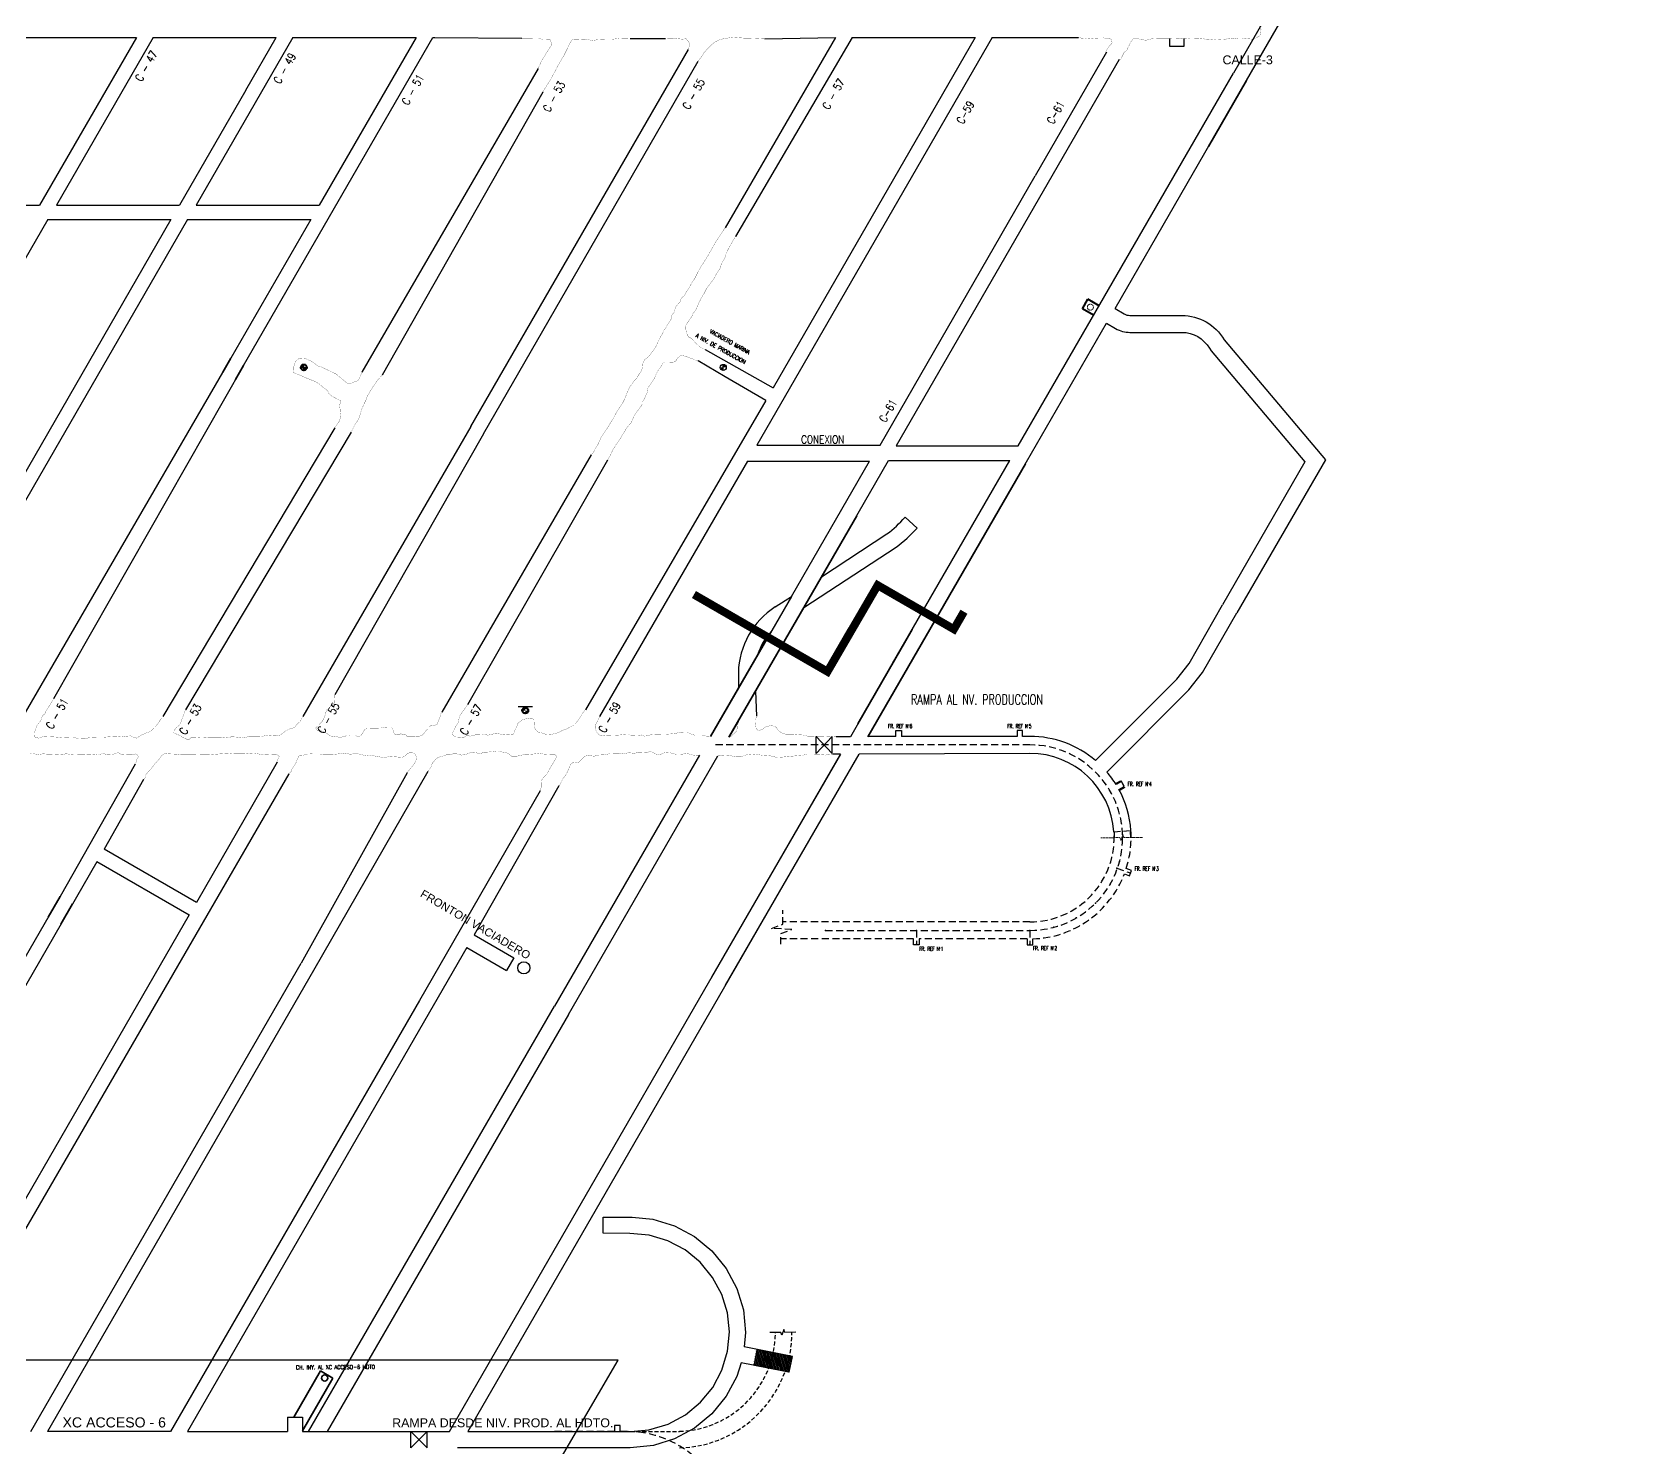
# Model space of a CAD drawing. Header units: millimetres. Extents: x -28 to 1943, y -5245 to 2752.
# Drawn here: x 1342 to 1741.7, y 1734 to 2084.6 of the extents above; entities that cross this region are included whole.
import ezdxf
from ezdxf.enums import TextEntityAlignment as Align

# ---------------------------------------------------------------- set-up
doc = ezdxf.new("R2010")
doc.units = ezdxf.units.MM
for name, pattern in [('CONTINUA', [0]), ('DASHED', [0.75, 0.5, -0.25]), ('DASHEDX2', [1.5, 1, -0.5]), ('HIDDEN', [0.375, 0.25, -0.125]), ('HIDDEN2', [0.1875, 0.125, -0.0625]), ('RAYITAS', [0.375, 0.25, -0.125])]:
    doc.linetypes.add(name, pattern=pattern)
doc.layers.add('145', color=1, linetype='Continuous')
doc.styles.add('ARIAL', font='arial.ttf')
doc.styles.add('ROMANS', font='romans.shx', dxfattribs={"width": 0.8})

msp = doc.modelspace()

# ---------------------------------------------------------------- hatches: boundary and pattern name
h = msp.add_hatch(color=256)
h.dxf.hatch_style = 1
edge = h.paths.add_edge_path()
edge.add_arc((1409.248, 2001.562), 0.75, 330.00109, 360)
edge.add_line((1409.998, 2001.562), (1409.248, 2001.562))
edge.add_line((1409.248, 2001.562), (1409.898, 2001.187))
edge = h.paths.add_edge_path()
edge.add_arc((1409.248, 2001.562), 0.75, 90, 179.98913)
edge.add_line((1408.498, 2001.562), (1409.248, 2001.562))
edge.add_line((1409.248, 2001.562), (1409.248, 2002.312))
h = msp.add_hatch(color=256)
h.dxf.hatch_style = 1
edge = h.paths.add_edge_path()
edge.add_arc((1409.248, 2001.562), 0.75, 330.00109, 360)
edge.add_line((1409.998, 2001.562), (1409.248, 2001.562))
edge.add_line((1409.248, 2001.562), (1409.898, 2001.187))
edge = h.paths.add_edge_path()
edge.add_arc((1409.248, 2001.562), 0.75, 90, 179.98913)
edge.add_line((1408.498, 2001.562), (1409.248, 2001.562))
edge.add_line((1409.248, 2001.562), (1409.248, 2002.312))
h = msp.add_hatch(color=256)
h.dxf.hatch_style = 1
edge = h.paths.add_edge_path()
edge.add_arc((1409.248, 2001.562), 0.75, 270.01087, 360)
edge.add_line((1409.998, 2001.562), (1409.248, 2001.562))
edge.add_line((1409.248, 2001.562), (1409.248, 2000.812))
edge = h.paths.add_edge_path()
edge.add_arc((1409.248, 2001.562), 0.75, 90, 119.99891)
edge.add_line((1408.873, 2002.211), (1409.248, 2001.562))
edge.add_line((1409.248, 2001.562), (1409.248, 2002.312))
h = msp.add_hatch(color=256)
h.dxf.hatch_style = 1
edge = h.paths.add_edge_path()
edge.add_arc((1409.248, 2001.562), 0.75, 270.01087, 360)
edge.add_line((1409.998, 2001.562), (1409.248, 2001.562))
edge.add_line((1409.248, 2001.562), (1409.248, 2000.812))
edge = h.paths.add_edge_path()
edge.add_arc((1409.248, 2001.562), 0.75, 90, 119.99891)
edge.add_line((1408.873, 2002.211), (1409.248, 2001.562))
edge.add_line((1409.248, 2001.562), (1409.248, 2002.312))
h = msp.add_hatch(color=3)
h.paths.add_polyline_path([(1513.908, 2001.562, 0.2679492), (1513.533, 2002.211), (1513.158, 2001.562)])
h.paths.add_polyline_path([(1513.158, 2001.562), (1513.533, 2002.211, 0.1316525), (1513.158, 2002.312)])
h.paths.add_polyline_path([(1512.408, 2001.562, 0.2679492), (1512.783, 2000.912), (1513.158, 2001.562)])
h.paths.add_polyline_path([(1512.783, 2000.912, 0.1316525), (1513.158, 2000.812), (1513.158, 2001.562)])
h = msp.add_hatch(color=3)
h.paths.add_polyline_path([(1464.112, 1917.315, 0.4142136), (1463.362, 1916.565), (1464.112, 1916.565)])
h.paths.add_polyline_path([(1464.862, 1916.565), (1464.112, 1916.565), (1464.112, 1915.815, 0.4142136)])
at = {"transparency": 33554636}
h = msp.add_hatch(dxfattribs=at)
h.set_pattern_fill('ANSI31', color=256, scale=0.10249, angle=-116.89982)
h.set_pattern_definition([(288.100184, (1923.72973, 2897.4058), (0.3093027, 0.10109681), [])])
h.paths.add_polyline_path([(1529.488, 1752.67), (1530.32, 1756.546), (1521.495, 1758.32), (1520.737, 1754.382)])

# ---------------------------------------------------------------- linework, layer by layer
at = {"linetype": 'ByBlock'}
for p, q in [((1592.703, 1993.275), (1639.573, 2074.456)), ((1553.575, 1918.05), (1608.128, 2012.502)), ((1586.262, 1982.119), (1592.703, 1993.275)), ((1556.001, 1982.119), (1586.262, 1982.119)), ((1554.132, 1978.519), (1584.184, 1978.519)), ((1555.136, 1928.209), (1584.184, 1978.519))]:
    msp.add_line(p, q, dxfattribs=at)
for p, q in [((1610.231, 2016.126), (1642.824, 2072.578)), ((1633.619, 2006.278), (1634.049, 2005.666)), ((1408.498, 2001.562), (1409.998, 2001.562)), ((1409.248, 2000.812), (1409.248, 2002.312)), ((1537.533, 1949.719), (1533.105, 1942.052)), ((1530.067, 1944.846), (1516.906, 1922.07)), ((1533.105, 1942.052), (1527.2, 1931.828)), ((1527.198, 1931.829), (1521.165, 1921.38)), ((1555.137, 1928.209), (1544.66, 1910.06)), ((1516.906, 1922.07), (1510.037, 1910.171)), ((1553.575, 1918.05), (1548.981, 1910.094)), ((1516.821, 1913.856), (1514.567, 1909.955)), ((1542.182, 1905.768), (1510.285, 1850.521)), ((1513.749, 1848.521), (1546.811, 1905.786)), ((1357.966, 1879.122), (1276.603, 1737.963)), ((1357.966, 1879.122), (1276.603, 1737.963)), ((1348.836, 1870.5), (1272.321, 1737.963)), ((1348.836, 1870.5), (1272.321, 1737.963)), ((1451.421, 1860.989), (1461.3, 1855.286)), ((1451.421, 1860.989), (1461.3, 1855.286)), ((1449.621, 1857.872), (1459.5, 1852.168)), ((1449.621, 1857.872), (1459.5, 1852.168)), ((1380.391, 1737.963), (1405.205, 1737.963)), ((1380.391, 1737.963), (1405.205, 1737.963)), ((1408.935, 1737.963), (1445.3, 1737.963)), ((1408.935, 1737.963), (1445.3, 1737.963)), ((1435.778, 1733.97), (1435.778, 1737.97)), ((1435.778, 1737.97), (1439.778, 1733.97)), ((1435.778, 1733.97), (1435.778, 1737.97)), ((1435.778, 1737.97), (1439.778, 1733.97)), ((1439.778, 1733.97), (1439.778, 1737.97)), ((1439.778, 1733.97), (1439.778, 1737.97)), ((1449.919, 1737.963), (1470.947, 1737.963)), ((1449.919, 1737.963), (1470.947, 1737.963))]:
    msp.add_line(p, q)
at = {"lineweight": 35}
for p, q in [((1642.828, 2072.576), (1633.412, 2056.262)), ((1391.193, 2003.856), (1389.192, 2000.389)), ((1394.304, 2002.06), (1392.302, 1998.593)), ((1588.015, 1977.677), (1548.953, 1910.046)), ((1546.257, 1964.824), (1514.567, 1909.955)), ((1559.986, 1936.61), (1546.505, 1913.256)), ((1523.704, 1933.846), (1510.037, 1910.171)), ((1413.354, 1752.997), (1406.753, 1741.563)), ((1416.472, 1751.197), (1408.935, 1738.142)), ((1413.354, 1752.997), (1416.472, 1751.197))]:
    msp.add_line(p, q, dxfattribs=at)
at = {"color": 3, "lineweight": 40}
for p, q in [((1602.183, 2016.093), (1603.534, 2018.43)), ((1604.942, 2014.498), (1602.183, 2016.093)), ((1606.294, 2016.835), (1603.534, 2018.43))]:
    msp.add_line(p, q, dxfattribs=at)
at = {"color": 3}
for p, q in [((1513.158, 2000.812), (1513.158, 2002.312)), ((1462.312, 1917.565), (1465.912, 1917.565))]:
    msp.add_line(p, q, dxfattribs=at)
at = {"color": 3, "linetype": 'DASHED', "ltscale": 3}
msp.add_line((1610.072, 1886.547), (1614.062, 1886.828), dxfattribs=at)
at = {"color": 252, "linetype": 'HIDDEN', "ltscale": 7}
for p, q in [((1589.151, 1864.203), (1527.912, 1864.203)), ((1560.329, 1860.003), (1527.407, 1860.003)), ((1588.451, 1860.003), (1561.729, 1860.003))]:
    msp.add_line(p, q, dxfattribs=at)
at = {"color": 7, "lineweight": 35}
msp.add_line((1522.933, 1753.955, 313.131), (1523.713, 1757.878, 313.131), dxfattribs=at)
at = {"color": 3, "linetype": 'DASHEDX2'}
msp.add_line((1461.609, 1737.963), (1502.358, 1737.983), dxfattribs=at)
at = {"linetype": 'Continuous'}
for points in [[(1741.088, 2254.456), (1741.731, 2251.858), (1639.573, 2074.456)], [(1642.824, 2072.578), (1642.828, 2072.576), (1705.546, 2181.234)], [(1337.286, 2083.286), (1367.761, 2083.286)], [(1337.286, 2083.286), (1367.761, 2083.286)], [(1371.918, 2083.286), (1402.393, 2083.286)], [(1371.918, 2083.286), (1402.393, 2083.286)], [(1406.496, 2083.286), (1382.533, 2041.748)], [(1406.496, 2083.286), (1382.533, 2041.748)], [(1394.304, 2002.06), (1441.2, 2083.286)], [(1394.304, 2002.06), (1441.2, 2083.286)], [(1394.855, 2070.252), (1402.377, 2083.286)], [(1394.855, 2070.252), (1402.377, 2083.286)], [(1406.539, 2083.286), (1437.043, 2083.286)], [(1406.539, 2083.286), (1437.043, 2083.286)], [(1437.043, 2083.286), (1413.061, 2041.748)], [(1437.043, 2083.286), (1413.061, 2041.748)], [(1441.2, 2083.286), (1441.671, 2083.286)], [(1441.2, 2083.286), (1441.671, 2083.286)], [(1441.671, 2083.285), (1463.278, 2083.106)], [(1441.671, 2083.285), (1463.278, 2083.106)], [(1490.071, 2082.984), (1498.87, 2083.058)], [(1490.071, 2082.984), (1498.87, 2083.058)], [(1523.466, 2082.911), (1540.965, 2083.284)], [(1523.466, 2082.911), (1540.965, 2083.284)], [(1545.121, 2083.284), (1575.605, 2083.284)], [(1545.121, 2083.284), (1575.605, 2083.284)], [(1579.762, 2083.283), (1601.168, 2083.283)], [(1579.762, 2083.283), (1601.168, 2083.283)], [(1623.739, 2083.032), (1623.739, 2081.118), (1627.339, 2081.118), (1627.339, 2082.989)], [(1450.662, 1986.873), (1504.597, 2080.294)], [(1450.662, 1986.873), (1504.597, 2080.294)], [(1608.15, 2079.644), (1590.477, 2048.996)], [(1608.15, 2079.644), (1590.477, 2048.996)], [(1467.298, 2075.589), (1423.617, 2000.349)], [(1467.298, 2075.589), (1423.617, 2000.349)], [(1453.779, 1985.073), (1506.98, 2077.398)], [(1453.779, 1985.073), (1506.98, 2077.398)], [(1611.271, 2077.857), (1555.996, 1982.119)], [(1394.855, 2070.252), (1378.402, 2041.748)], [(1394.855, 2070.252), (1378.402, 2041.748)], [(1468.426, 2069.739), (1428.664, 1999.639)], [(1468.426, 2069.739), (1428.664, 1999.639)], [(1313.291, 2041.748), (1343.783, 2041.748)], [(1313.291, 2041.748), (1343.783, 2041.748)], [(1347.936, 2041.748), (1378.402, 2041.748)], [(1347.936, 2041.748), (1378.402, 2041.748)], [(1382.533, 2041.748), (1413.061, 2041.748)], [(1382.533, 2041.748), (1413.061, 2041.748)], [(1376.324, 2038.148), (1339.1, 1973.66)], [(1376.324, 2038.148), (1339.1, 1973.66)], [(1380.456, 2038.148), (1342.217, 1971.862)], [(1380.456, 2038.148), (1342.217, 1971.862)], [(1345.857, 2038.148), (1376.324, 2038.148)], [(1345.857, 2038.148), (1376.324, 2038.148)], [(1380.456, 2038.148), (1410.983, 2038.148)], [(1380.456, 2038.148), (1410.983, 2038.148)], [(1410.983, 2038.148), (1391.187, 2003.859)], [(1410.983, 2038.148), (1391.187, 2003.859)], [(1416.897, 1986.565), (1374.347, 1915.085)], [(1416.897, 1986.565), (1374.347, 1915.085)], [(1420.966, 1985.504), (1379.932, 1916.725)], [(1420.966, 1985.504), (1379.932, 1916.725)]]:
    msp.add_lwpolyline(points, dxfattribs=at)
at = {"linetype": 'Continuous', "const_width": 0.05}
for points in [[(1643.15, 2087.241), (1643.831, 2087.143), (1645.368, 2087.087), (1645.948, 2086.357), (1646.394, 2085.123), (1646.405, 2085.148), (1646.141, 2083.685), (1644.522, 2082.828), (1642.702, 2083.003)], [(1467.298, 2075.589), (1468.324, 2077.819), (1469.379, 2079.458), (1470.699, 2081.543), (1470.363, 2082.578), (1470.104, 2082.855), (1468.537, 2082.8), (1467.418, 2083.048), (1465.677, 2083.081), (1463.278, 2083.106)], [(1490.071, 2082.984), (1488.752, 2082.925), (1487.145, 2083.004), (1485.555, 2082.816), (1483.964, 2082.804), (1481.927, 2082.707), (1480.785, 2082.529), (1478.747, 2082.879), (1477.287, 2082.784), (1476.317, 2082.775), (1475.758, 2082.703), (1475.155, 2081.873), (1474.571, 2080.582), (1473.753, 2078.945), (1472.415, 2076.642), (1470.424, 2072.927), (1468.426, 2069.739)], [(1504.597, 2080.294), (1504.815, 2081.779), (1504.497, 2082.329), (1504.192, 2082.624), (1504.014, 2082.941), (1502.98, 2082.855), (1501.524, 2083.01), (1500.795, 2083.13), (1498.87, 2083.058)], [(1506.98, 2077.398), (1507.18, 2077.706), (1507.648, 2078.308), (1508.402, 2079.514), (1508.855, 2080), (1509.395, 2080.626), (1510.391, 2081.576), (1511.001, 2082.074), (1511.922, 2082.568), (1513.004, 2082.903), (1514.226, 2083.127), (1515.689, 2083.314), (1518.595, 2083.092), (1520.7, 2083.069), (1523.466, 2082.911)], [(1607.924, 2079.787), (1607.951, 2079.862), (1608.403, 2080.538), (1609.135, 2081.526), (1609.259, 2081.554), (1609.534, 2082.045), (1609.347, 2082.344), (1609.244, 2082.832), (1608.805, 2083.113), (1608.149, 2082.986), (1608.076, 2083.002), (1607.757, 2083.113), (1607.45, 2083.163), (1606.68, 2083.127), (1606.165, 2083.138), (1604.829, 2083.041), (1603.191, 2082.876), (1602.779, 2083.044), (1601.879, 2083.112), (1601.168, 2083.283)], [(1642.702, 2083.003), (1642.185, 2082.99), (1641.643, 2082.884), (1640.806, 2082.887), (1639.351, 2083.139), (1638.693, 2083.039), (1638.092, 2082.962), (1637.786, 2082.88), (1637.494, 2082.797), (1637.129, 2082.743), (1636.832, 2082.743), (1636.408, 2082.702), (1636.15, 2082.678), (1635.675, 2082.656), (1635.241, 2082.646), (1634.932, 2082.699), (1634.674, 2082.82), (1634.063, 2082.843), (1633.263, 2082.755), (1632.627, 2082.817), (1632.255, 2082.948), (1631.54, 2083.02), (1630.918, 2083.089), (1630.474, 2083.102), (1629.973, 2083.133), (1629.671, 2083.043), (1628.906, 2083.067), (1628.536, 2083.089), (1626.681, 2082.934), (1626.377, 2083.074), (1625.64, 2083.085), (1624.013, 2083.034), (1622.597, 2083.02), (1621.323, 2083.007), (1620.216, 2082.989), (1619.294, 2082.933), (1618.349, 2082.7), (1617.949, 2082.586), (1617.075, 2082.702), (1615.386, 2083.101), (1614.745, 2082.922), (1614.406, 2082.49), (1614.071, 2082.056), (1613.78, 2081.412), (1613.562, 2080.988), (1613.257, 2080.52), (1613.188, 2080.094), (1612.5, 2079.574), (1612.082, 2078.761), (1611.615, 2077.754), (1611.566, 2077.692)], [(1480.44, 1979.888), (1481.024, 1980.523), (1481.574, 1981.673), (1482.058, 1982.359), (1482.43, 1983.107), (1482.92, 1984.267), (1483.532, 1985.172), (1484.09, 1985.945), (1484.75, 1987.041), (1485.408, 1988.136), (1485.977, 1989.008), (1486.86, 1990.676), (1487.485, 1991.581), (1488.17, 1992.567), (1488.666, 1993.583), (1490.046, 1996.881), (1490.231, 1997.048), (1490.482, 1997.328), (1490.788, 1997.803), (1491.037, 1998.13), (1491.189, 1998.301), (1491.769, 1998.908), (1492.226, 1999.775), (1492.903, 2000.682), (1493.185, 2001.575), (1493.283, 2002.638), (1493.628, 2003.411), (1494.534, 2004.099), (1494.864, 2004.452), (1495.236, 2004.921), (1495.799, 2005.717), (1496.527, 2006.828), (1497.007, 2007.915), (1497.298, 2008.506), (1497.77, 2009.366), (1498.148, 2009.957), (1498.376, 2010.657), (1498.718, 2011.039), (1499.192, 2011.829), (1499.731, 2012.63), (1500.107, 2013.21), (1500.309, 2013.638), (1500.462, 2014.49), (1501.02, 2015.264), (1501.37, 2016.494), (1501.799, 2017.047), (1502.105, 2017.39), (1502.409, 2017.707), (1502.682, 2018.474), (1502.923, 2018.809), (1503.484, 2019.278), (1504.06, 2020.266), (1504.769, 2021.362), (1505.52, 2022.761), (1505.977, 2023.331), (1507.32, 2025.976), (1507.904, 2026.877), (1509.42, 2029.301), (1511.462, 2032.91), (1512.14, 2033.886), (1512.637, 2034.643), (1513.612, 2036.127), (1513.612, 2036.127)], [(1516.196, 2034.013), (1516.196, 2034.013), (1514.836, 2031.615), (1514.424, 2030.891), (1513.863, 2029.689), (1513.748, 2029.018), (1512.644, 2027.079), (1512.545, 2026.373), (1511.373, 2024.544), (1511.029, 2023.752), (1509.01, 2021.048), (1508.758, 2020.546), (1508.382, 2019.786), (1507.7, 2018.737), (1507.514, 2018.284), (1507.134, 2017.582), (1506.954, 2017.17), (1506.729, 2016.644), (1506.583, 2016.299), (1506.518, 2016.055), (1505.648, 2014.829), (1505.538, 2014.407), (1504.793, 2013.355), (1504.278, 2012.586), (1503.976, 2012.115), (1503.868, 2011.702), (1503.92, 2010.878), (1503.92, 2010.878), (1504.032, 2010.035), (1504.163, 2009.888), (1504.532, 2009.114), (1505.322, 2008.721), (1505.594, 2008.428), (1505.823, 2008.054), (1506.643, 2007.314), (1507.44, 2006.554), (1508.704, 2005.952)], [(1423.617, 2000.349), (1423.069, 1998.963), (1422.583, 1998.214), (1421.853, 1998.011), (1421.189, 1997.718), (1420.3, 1997.431), (1419.658, 1997.902), (1418.533, 1998.818), (1417.351, 1999.853), (1416.176, 2000.426), (1414.675, 2001.137), (1413.821, 2001.593), (1412.739, 2001.906), (1411.184, 2003.063), (1410.513, 2003.322), (1409.638, 2003.76), (1408.283, 2003.848), (1407.586, 2003.468), (1407.118, 2002.931), (1407.042, 2002.661), (1406.66, 2001.485), (1406.712, 2000.782), (1406.779, 2000.227), (1409.511, 1999.113), (1409.65, 1999.012), (1411.953, 1998.093), (1413.096, 1997.448), (1414.016, 1996.625), (1415.157, 1995.782), (1415.465, 1995.084), (1416.2, 1994.418), (1418.394, 1993.267), (1418.24, 1992.648), (1418.093, 1992.046), (1418.217, 1991.387), (1418.248, 1990.692), (1418.36, 1989.924), (1418.411, 1989.339), (1418.057, 1988.275), (1416.897, 1986.565)], [(1506.912, 2003.144), (1506.912, 2003.144), (1506.227, 2003.329), (1505.547, 2003.694), (1504.993, 2003.879), (1503.826, 2004.314), (1502.91, 2004.506), (1502.271, 2004.321), (1501.794, 2003.831), (1501.535, 2003.293), (1501.235, 2002.958), (1500.736, 2002.859), (1499.685, 2002.877), (1498.532, 2002.877), (1498.166, 2002.545), (1497.93, 2002.04), (1497.383, 2001.187), (1496.94, 2000.661), (1496.434, 1999.678), (1495.991, 1998.606), (1495.206, 1997.436), (1494.533, 1996.552), (1494.328, 1995.415), (1494.235, 1995.184), (1494.012, 1994.692), (1493.75, 1993.982), (1493.381, 1993.339), (1493.112, 1993.013), (1493.112, 1992.505), (1492.781, 1991.917), (1491.252, 1989.864), (1491.027, 1989.441), (1490.733, 1988.735), (1490.381, 1987.892), (1489.3, 1986.691), (1488.807, 1985.807), (1488.141, 1984.729), (1487.454, 1983.63), (1486.533, 1982.311), (1485.818, 1981.147), (1485.213, 1979.82), (1484.523, 1978.579)], [(1420.966, 1985.504), (1421.968, 1987.479), (1422.654, 1988.476), (1423.08, 1989.464), (1423.53, 1991.049), (1424.171, 1992.51), (1424.651, 1993.493), (1424.958, 1994.451), (1425.739, 1995.675), (1426.223, 1996.527), (1427.503, 1998.387), (1428.664, 1999.639)], [(1347.232, 1919.457), (1346.329, 1917.924), (1345.445, 1916.555), (1345.051, 1915.715), (1345.051, 1915.615), (1344.542, 1915.375), (1344.009, 1913.946), (1343.163, 1912.933), (1342.807, 1912.005), (1342.477, 1910.959), (1342.497, 1910.136), (1342.541, 1910.07), (1342.749, 1909.884), (1342.892, 1909.894), (1343.538, 1909.721), (1344.156, 1909.964), (1344.939, 1910.137), (1345.811, 1910.098), (1346.981, 1910.048), (1348.31, 1909.956), (1349.166, 1909.863), (1349.628, 1909.826), (1349.883, 1909.859), (1350.061, 1909.879), (1352.378, 1909.946), (1352.736, 1909.807), (1353.432, 1909.506), (1354.912, 1909.556), (1355.937, 1909.809), (1357.453, 1909.903), (1359.56, 1909.927), (1361.059, 1910.062), (1362.601, 1910.14), (1364.07, 1909.994), (1365.264, 1910.206), (1366.325, 1910.292), (1366.93, 1909.994), (1367.74, 1909.715), (1367.811, 1909.748), (1368.706, 1910.27), (1369.13, 1910.589), (1369.478, 1910.703), (1371.254, 1911.416), (1372.051, 1912.131), (1372.462, 1912.526), (1373.364, 1913.709), (1373.476, 1913.962), (1374.02, 1914.754), (1374.347, 1915.085)], [(1416.942, 1920.419), (1416.837, 1918.423), (1414.855, 1916.638), (1414.404, 1915.01), (1413.814, 1913.853), (1412.744, 1912.76), (1412.203, 1912.241), (1412.536, 1911.696), (1412.62, 1911.734), (1412.928, 1911.556), (1413.547, 1911.536), (1414.32, 1911.241), (1415.16, 1910.738), (1415.791, 1910.272), (1416.642, 1910.173), (1418.187, 1909.93), (1418.879, 1910.035), (1418.921, 1910.017), (1419.392, 1910.174), (1419.827, 1910.333), (1420.494, 1910.322), (1420.495, 1910.354), (1422.079, 1910.341), (1422.706, 1910.071), (1422.744, 1910.034), (1423.432, 1910.381), (1423.879, 1911.065), (1424.279, 1911.81), (1424.891, 1912.154), (1427.278, 1912.205), (1428.34, 1912.236), (1429.157, 1912.412), (1429.414, 1912.427), (1431.013, 1912.392), (1431.16, 1912.141), (1431.421, 1911.609), (1431.591, 1910.971), (1431.907, 1910.596), (1432.029, 1910.62), (1432.36, 1910.518), (1433.059, 1910.547), (1433.153, 1910.852), (1433.485, 1910.726), (1433.818, 1910.527), (1434.455, 1910.699), (1434.61, 1910.313), (1434.866, 1910.192), (1435.962, 1910.206), (1436.436, 1910.237), (1437.103, 1910.135), (1437.165, 1910.239), (1437.914, 1910.182), (1438.568, 1910.46), (1438.937, 1910.81), (1439.711, 1911.801), (1440.682, 1912.796), (1441.286, 1912.728), (1442.257, 1913.133), (1442.48, 1913.698), (1442.936, 1914.855), (1443.305, 1916.038), (1443.418, 1916.172)], [(1379.932, 1916.725), (1379.513, 1915.591), (1379.158, 1914.768), (1378.651, 1913.179), (1377.542, 1912.229), (1377.099, 1911.595), (1377.047, 1911), (1377.073, 1911.013), (1377.545, 1910.792), (1377.806, 1910.688), (1378.197, 1910.524), (1378.484, 1910.31), (1378.951, 1910.218), (1379.213, 1909.841), (1379.317, 1909.812), (1379.853, 1909.716), (1380.223, 1909.456), (1380.961, 1909.461), (1381.282, 1909.879), (1382.967, 1909.918), (1383.765, 1909.834), (1384.329, 1909.848), (1384.93, 1909.895), (1385.831, 1909.972), (1386.984, 1909.947), (1388.57, 1909.973), (1390.563, 1909.757), (1391.262, 1910.075), (1392.6, 1909.987), (1394.143, 1909.805), (1395.533, 1910.074), (1397.178, 1910.026), (1398.727, 1910.087), (1399.327, 1910.262), (1399.954, 1910.356), (1400.426, 1910.416), (1402.255, 1910.269), (1403.457, 1910.515), (1404.099, 1911.022), (1404.824, 1911.564), (1405.8, 1912.035), (1406.973, 1912.339), (1407.558, 1913.162), (1408.301, 1913.839), (1408.611, 1914.391), (1408.97, 1915.093)], [(1449.772, 1917.95), (1448.894, 1916.669), (1448.328, 1915.961), (1447.798, 1915.047), (1447.494, 1913.597), (1446.829, 1912.588), (1446.659, 1912.066), (1446.205, 1911.236), (1446.105, 1910.716), (1446.225, 1910.462), (1446.602, 1910.155), (1446.811, 1910.03), (1447.158, 1910), (1447.499, 1909.985), (1447.767, 1909.969), (1448.717, 1909.765), (1449.412, 1910.271), (1450.221, 1910.281), (1450.355, 1910.241), (1450.451, 1910.226), (1451.303, 1910.426), (1451.855, 1910.554), (1452.484, 1910.546), (1453.491, 1910.6), (1454.033, 1910.761), (1454.788, 1910.449), (1455.78, 1910.658), (1456.811, 1910.899), (1458.416, 1910.659), (1459.866, 1910.531), (1461.075, 1910.645), (1461.364, 1911.001), (1461.509, 1911.619), (1461.856, 1912.256), (1462.302, 1913.422), (1462.852, 1913.848), (1463.525, 1914.359), (1464.516, 1914.53), (1465.725, 1914.706), (1466.371, 1914.164), (1466.284, 1912.777), (1466.473, 1912.238), (1466.853, 1911.614), (1467.455, 1911.131), (1467.818, 1910.999), (1468.02, 1911.013), (1468.163, 1911.028), (1469.064, 1910.704), (1470.359, 1910.629), (1471.313, 1910.811), (1472.377, 1911.089), (1473.316, 1911.639), (1474.364, 1912.014), (1475.198, 1912.457), (1476.089, 1912.925), (1476.768, 1913.59), (1477.377, 1914.332), (1478.274, 1915.827), (1479.005, 1916.764)], [(1482.514, 1915.074), (1481.999, 1913.864), (1481.399, 1912.868), (1481.464, 1911.966), (1481.864, 1911.163), (1482.391, 1910.56), (1482.982, 1910.29), (1484.488, 1910.475), (1486.017, 1910.406), (1487.678, 1910.516), (1488.188, 1910.579), (1488.699, 1910.623), (1489.429, 1910.685), (1490.247, 1910.411), (1490.631, 1910.372), (1491.736, 1910.421), (1492.344, 1910.446), (1492.818, 1910.524), (1493.24, 1910.348), (1493.675, 1910.228), (1494.273, 1910.3), (1495.17, 1910.544), (1497.005, 1910.647), (1498.655, 1910.655), (1500.161, 1910.77), (1501.268, 1910.875), (1502.589, 1911.199), (1504.325, 1911.145), (1505.622, 1910.588), (1506.245, 1910.417), (1507.825, 1910.434), (1509.094, 1910.211), (1510.037, 1910.171)], [(1521.381, 1915.156), (1521.201, 1914.215), (1521.17, 1913.129), (1521.321, 1912.042), (1521.871, 1911.621), (1522.564, 1911.776), (1522.889, 1911.925), (1523.733, 1912.564), (1524.221, 1912.668), (1524.892, 1912.808), (1525.589, 1912.73), (1526.362, 1912.395), (1526.742, 1911.671), (1527.501, 1911.09), (1528.652, 1910.689), (1530.276, 1910.73), (1531.532, 1910.588), (1532.978, 1910.496), (1534.09, 1910.208), (1535.978, 1910.242), (1537.857, 1910.202), (1539.705, 1910.106), (1540.528, 1910.082), (1541.157, 1910.033)], [(1514.567, 1909.955), (1514.937, 1910.056), (1515.725, 1910.767), (1516.251, 1911.187), (1516.578, 1911.862), (1516.66, 1912.972), (1516.821, 1913.858)], [(1341.5, 1905.914), (1342.345, 1905.85), (1343.487, 1905.674), (1344.628, 1905.843), (1345.951, 1905.743), (1347.346, 1905.796), (1349.565, 1905.664), (1350.197, 1905.848), (1350.541, 1905.834), (1350.896, 1905.777), (1351.376, 1905.714), (1352.3, 1905.633), (1353.013, 1905.633), (1353.396, 1905.689), (1354.183, 1905.686), (1354.657, 1905.663), (1355.522, 1905.739), (1356.234, 1905.768), (1356.784, 1905.79), (1357.434, 1905.743), (1358.231, 1905.612), (1359.427, 1905.878), (1359.827, 1905.821), (1360.571, 1905.661), (1361.702, 1905.638), (1363.001, 1906.057), (1363.347, 1906.12), (1364.046, 1905.676), (1365.06, 1905.71), (1365.821, 1905.65), (1366.566, 1905.688), (1366.673, 1905.676), (1367.531, 1905.816), (1368.005, 1905.606), (1368.271, 1905.105), (1367.933, 1904.645), (1367.71, 1903.813), (1367.466, 1903.29)], [(1369.509, 1899.486), (1369.893, 1899.879), (1370.097, 1900.654), (1370.704, 1901.372), (1371.352, 1902.093), (1371.913, 1902.817), (1372.43, 1903.515), (1373.002, 1903.995), (1373.468, 1904.63), (1373.963, 1905.399), (1374.794, 1905.963), (1374.872, 1905.952), (1375.822, 1905.832), (1376.772, 1905.788), (1377.812, 1905.755), (1378.767, 1905.561), (1379.4, 1905.589), (1380.314, 1905.586), (1380.367, 1905.587), (1381.663, 1905.597), (1381.815, 1905.581), (1382.967, 1905.638), (1383.909, 1905.596), (1385.616, 1905.593), (1388.163, 1905.796), (1389.388, 1905.879), (1390.906, 1905.966), (1391.481, 1905.803), (1393.149, 1905.846), (1394.327, 1905.829), (1396.011, 1905.997), (1397.054, 1905.951), (1399.28, 1905.604), (1399.501, 1905.722), (1400.728, 1905.791), (1402.386, 1905.754), (1403.14, 1905.234), (1402.963, 1904.923), (1402.646, 1903.776)], [(1405.554, 1900.901), (1406.151, 1901.482), (1406.331, 1902.145), (1407.275, 1903.568), (1407.545, 1904.223), (1407.867, 1905.018), (1408.093, 1905.437), (1408.337, 1905.509), (1409.052, 1905.466), (1410.015, 1905.774), (1410.899, 1905.82), (1412.032, 1905.799), (1413.182, 1905.796), (1414.212, 1905.661), (1415.562, 1905.685), (1416.451, 1905.686), (1418.1, 1905.856), (1419.049, 1906.01), (1420.847, 1905.73), (1422.119, 1905.95), (1424.49, 1905.421), (1425.435, 1905.556), (1429.344, 1904.837), (1430.31, 1905.221), (1433.632, 1904.955), (1434.39, 1905.359), (1434.98, 1905.969), (1435.384, 1906.072), (1436.277, 1906.059), (1436.844, 1905.799), (1437.059, 1905.216), (1437.124, 1904.825), (1437.023, 1904.105), (1436.594, 1903.351), (1435.976, 1902.55), (1435.402, 1901.903), (1434.815, 1901.158)], [(1467.791, 1896.646), (1468.045, 1897.56), (1468.053, 1898.475), (1468.113, 1899.195), (1468.394, 1899.691), (1469.49, 1900.88), (1470.11, 1902.017), (1470.9, 1903.326), (1471.635, 1904.56), (1471.856, 1905.258), (1471.487, 1905.646), (1469.435, 1905.726), (1468.427, 1905.81), (1467.693, 1905.961), (1465.907, 1905.767), (1464.602, 1905.658), (1464.225, 1905.657), (1463.969, 1905.659), (1463.215, 1905.521), (1462.055, 1905.26), (1460.728, 1905.257), (1459.901, 1905.906), (1459.129, 1906.174), (1458.249, 1906.313), (1457.949, 1906.414), (1457.455, 1906.297), (1456.895, 1906.293), (1456.117, 1906.44), (1455.743, 1906.459), (1455.006, 1906.284), (1453.733, 1906.224), (1452.928, 1905.792), (1452.068, 1906.093), (1451.45, 1906.154), (1451.045, 1906.188), (1450.692, 1906.24), (1450.097, 1905.898), (1448.345, 1905.511), (1447.215, 1905.816), (1446.322, 1905.85), (1445.867, 1905.742), (1445.311, 1905.566), (1444.577, 1905.592), (1444.464, 1905.571), (1443.85, 1905.352), (1443.758, 1905.301), (1442.975, 1905.127), (1442.884, 1905.052), (1442.517, 1904.976), (1441.941, 1904.509), (1441.526, 1903.992), (1441.071, 1903.539), (1440.844, 1902.703), (1440.401, 1902.043), (1439.965, 1901.492)], [(1507.286, 1905.468), (1506.818, 1905.401), (1505.512, 1905.567), (1504.115, 1905.975), (1502.996, 1905.74), (1501.722, 1905.707), (1500.854, 1905.84), (1500.083, 1906.11), (1499.226, 1906.167), (1498.594, 1906.095), (1497.396, 1905.605), (1496.397, 1905.809), (1495.857, 1906.148), (1495.278, 1906.379), (1494.954, 1906.424), (1494.349, 1906.16), (1493.193, 1906.133), (1492.76, 1906.068), (1491.8, 1906.115), (1491.369, 1906.021), (1491.034, 1905.969), (1489.743, 1906.115), (1488.81, 1905.92), (1488.222, 1905.839), (1487.371, 1905.946), (1485.042, 1905.867), (1483.836, 1905.621), (1482.162, 1905.525), (1481.16, 1905.243), (1479.852, 1905.425), (1478.88, 1905.269), (1478.139, 1904.537), (1477.437, 1903.801), (1476.593, 1903.674), (1475.769, 1903.587), (1475.367, 1903.256), (1474.921, 1902.247), (1474.518, 1901.301), (1473.886, 1900.16), (1473.52, 1899.877), (1473.042, 1898.869), (1472.626, 1898.14), (1472.432, 1897.942)], [(1540.325, 1905.761), (1539.156, 1905.669), (1538.596, 1905.527), (1536.963, 1905.658), (1535.194, 1905.714), (1533.824, 1905.704), (1532.816, 1905.482), (1530.819, 1905.311), (1529.317, 1905.184), (1527.584, 1905.004), (1526.461, 1904.949), (1524.88, 1905.332), (1522.895, 1905.478), (1521.511, 1905.679), (1520.252, 1905.805), (1519.288, 1905.703), (1518.367, 1905.404), (1517.423, 1905.076), (1516.44, 1905.088), (1515.326, 1905.298), (1514.753, 1905.47), (1514.485, 1905.502), (1513.8, 1905.472), (1512.901, 1905.429), (1512.218, 1905.325), (1511.827, 1905.331)]]:
    msp.add_lwpolyline(points, dxfattribs=at)
for points in [[(1367.761, 2083.286), (1343.783, 2041.748)], [(1367.761, 2083.286), (1343.783, 2041.748)], [(1371.918, 2083.286), (1347.936, 2041.748)], [(1371.918, 2083.286), (1347.936, 2041.748)], [(1540.966, 2083.286), (1513.612, 2036.127)], [(1540.966, 2083.286), (1513.612, 2036.127)], [(1545.123, 2083.286), (1516.196, 2034.013)], [(1545.123, 2083.286), (1516.196, 2034.013)], [(1579.764, 2083.286), (1521.473, 1982.324)], [(1579.764, 2083.286), (1521.473, 1982.324)], [(1575.607, 2083.286), (1551.292, 2041.171)], [(1575.607, 2083.286), (1551.292, 2041.171)], [(1552.03, 1982.324), (1590.477, 2048.996)], [(1552.03, 1982.324), (1590.477, 2048.996)], [(1551.292, 2041.171), (1525.508, 1996.509)], [(1551.292, 2041.171), (1525.508, 1996.509)], [(1345.857, 2038.148), (1271.897, 1910.045)], [(1345.857, 2038.148), (1271.897, 1910.045)], [(1637.256, 2008.378), (1662.395, 1978.625)], [(1391.187, 2003.859), (1340.24, 1916.046)], [(1391.187, 2003.859), (1340.24, 1916.046)], [(1513.668, 1999.188), (1506.912, 2003.144)], [(1513.668, 1999.188), (1506.912, 2003.144)], [(1508.704, 2005.952), (1525.508, 1996.509)], [(1508.704, 2005.952), (1525.508, 1996.509)], [(1634.049, 2005.666), (1657.282, 1978.169)], [(1394.304, 2002.06), (1347.232, 1919.457)], [(1394.304, 2002.06), (1347.232, 1919.457)], [(1523.708, 1993.392), (1513.668, 1999.188)], [(1523.708, 1993.392), (1513.668, 1999.188)], [(1523.708, 1993.392), (1479.005, 1916.764)], [(1523.708, 1993.392), (1479.005, 1916.764)], [(1450.662, 1986.873), (1408.97, 1915.093)], [(1450.662, 1986.873), (1408.97, 1915.093)], [(1453.779, 1985.073), (1416.942, 1920.419)], [(1453.779, 1985.073), (1416.942, 1920.419)], [(1480.44, 1979.888), (1443.418, 1916.172)], [(1480.44, 1979.888), (1443.418, 1916.172)], [(1521.473, 1982.324), (1552.03, 1982.324)], [(1521.473, 1982.324), (1552.03, 1982.324)], [(1484.523, 1978.579), (1449.772, 1917.95)], [(1484.523, 1978.579), (1449.772, 1917.95)], [(1519.164, 1978.324), (1482.514, 1915.074)], [(1519.164, 1978.324), (1482.514, 1915.074)], [(1519.164, 1978.324), (1549.41, 1978.324)], [(1519.164, 1978.324), (1549.41, 1978.324)], [(1657.282, 1978.169), (1636.904, 1942.775)], [(1662.395, 1978.625), (1640.427, 1940.742)], [(1342.217, 1971.862), (1306.555, 1910.045)], [(1342.217, 1971.862), (1306.555, 1910.045)], [(1558.218, 1964.438), (1561.182, 1961.754)], [(1558.218, 1964.438), (1561.182, 1961.754)], [(1537.533, 1949.719), (1553.735, 1960.294)], [(1537.533, 1949.719), (1553.735, 1960.294)], [(1533.105, 1942.052), (1555.986, 1956.987)], [(1533.105, 1942.052), (1555.986, 1956.987)], [(1526.028, 1942.21), (1530.067, 1944.846)], [(1526.028, 1942.21), (1530.067, 1944.846)], [(1625.55, 1924.302), (1628.57, 1928.236), (1636.904, 1942.775)], [(1625.55, 1924.302), (1628.57, 1928.236), (1636.904, 1942.775)], [(1628.564, 1921.659), (1631.903, 1926.009), (1640.427, 1940.742)], [(1628.564, 1921.659), (1631.903, 1926.009), (1640.427, 1940.742)], [(1516.907, 1925.951), (1516.906, 1922.07)], [(1516.907, 1925.951), (1516.906, 1922.07)], [(1605.398, 1904.15), (1625.55, 1924.302)], [(1605.398, 1904.15), (1625.55, 1924.302)], [(1521.165, 1921.38), (1521.381, 1915.156)], [(1521.165, 1921.38), (1521.381, 1915.156)], [(1608.238, 1901.333), (1628.564, 1921.659)], [(1608.238, 1901.333), (1628.564, 1921.659)], [(1555.951, 1910.148), (1555.951, 1911.648), (1557.351, 1911.648), (1557.351, 1910.148)], [(1555.951, 1910.148), (1555.951, 1911.648), (1557.351, 1911.648), (1557.351, 1910.148)], [(1587.351, 1910.148), (1587.351, 1911.648), (1585.951, 1911.648), (1585.951, 1910.148)], [(1587.351, 1910.148), (1587.351, 1911.648), (1585.951, 1911.648), (1585.951, 1910.148)], [(1540.15, 1910.148), (1536.15, 1905.948)], [(1536.15, 1910.148), (1540.15, 1905.948)], [(1536.15, 1905.948), (1536.15, 1910.148)], [(1540.15, 1910.148), (1536.15, 1905.948)], [(1536.15, 1910.148), (1540.15, 1905.948)], [(1536.15, 1905.948), (1536.15, 1910.148)], [(1540.15, 1905.948), (1540.15, 1910.148)], [(1540.15, 1905.948), (1540.15, 1910.148)], [(1544.66, 1910.06), (1541.157, 1910.033)], [(1544.66, 1910.06), (1541.157, 1910.033)], [(1555.951, 1910.148), (1548.981, 1910.094)], [(1555.951, 1910.148), (1548.981, 1910.094)], [(1585.951, 1910.148), (1557.351, 1910.148)], [(1585.951, 1910.148), (1557.351, 1910.148)], [(1589.151, 1910.148), (1587.351, 1910.148)], [(1589.151, 1910.148), (1587.351, 1910.148)], [(1367.466, 1903.29), (1348.836, 1870.5)], [(1367.466, 1903.29), (1348.836, 1870.5)], [(1402.646, 1903.776), (1382.633, 1869.037)], [(1402.646, 1903.776), (1382.633, 1869.037)], [(1445.3, 1737.963), (1542.182, 1905.768)], [(1546.206, 1904.772), (1449.919, 1737.963)], [(1507.286, 1905.468), (1471.335, 1843.3)], [(1474.804, 1841.294), (1511.827, 1905.331)], [(1542.182, 1905.768), (1540.325, 1905.761)], [(1589.151, 1905.948), (1546.811, 1905.786)], [(1405.554, 1900.901), (1311.109, 1737.963)], [(1405.554, 1900.901), (1311.109, 1737.963)], [(1369.509, 1899.486), (1359.766, 1882.239)], [(1369.509, 1899.486), (1359.766, 1882.239)], [(1434.815, 1901.158), (1408.561, 1853.947)], [(1434.815, 1901.158), (1408.561, 1853.947)], [(1439.965, 1901.492), (1411.675, 1852.149)], [(1439.965, 1901.492), (1411.675, 1852.149)], [(1611.206, 1897.001), (1612.514, 1897.756), (1611.814, 1898.968), (1610.506, 1898.213)], [(1611.206, 1897.001), (1612.514, 1897.756), (1611.814, 1898.968), (1610.506, 1898.213)], [(1467.791, 1896.646), (1437.907, 1844.775)], [(1467.791, 1896.646), (1437.907, 1844.775)], [(1472.432, 1897.942), (1451.421, 1860.989)], [(1472.432, 1897.942), (1451.421, 1860.989)], [(1380.844, 1865.913), (1357.966, 1879.122)], [(1380.844, 1865.913), (1357.966, 1879.122)], [(1382.642, 1869.032), (1359.766, 1882.239)], [(1382.642, 1869.032), (1359.766, 1882.239)], [(1380.833, 1865.919), (1306.96, 1737.963)], [(1380.833, 1865.919), (1306.96, 1737.963)], [(1449.621, 1857.872), (1380.391, 1737.963)], [(1449.621, 1857.872), (1380.391, 1737.963)], [(1461.3, 1855.286), (1459.5, 1852.168)], [(1461.3, 1855.286), (1459.5, 1852.168)], [(1341.597, 1737.963), (1408.56, 1853.947)], [(1341.597, 1737.963), (1408.56, 1853.947)], [(1411.675, 1852.149), (1345.75, 1737.963)], [(1411.675, 1852.149), (1345.75, 1737.963)], [(1437.906, 1844.776), (1376.235, 1737.963)], [(1437.906, 1844.776), (1376.235, 1737.963)], [(1410.438, 1737.963), (1471.335, 1843.3)], [(1474.804, 1841.294), (1415.069, 1737.964)], [(1483.419, 1787.083), (1483.419, 1791.089), (1490.573, 1791.056), (1495.742, 1790.55), (1501.074, 1788.917), (1506.003, 1786.27), (1510.356, 1782.706), (1513.93, 1778.374), (1516.558, 1773.413), (1518.15, 1768.104), (1518.693, 1762.511), (1518.349, 1758.946)], [(1460.617, 1737.962), (1490.18, 1737.961), (1494.751, 1738.381), (1499.505, 1739.821), (1503.772, 1742.088), (1507.522, 1745.222), (1510.581, 1748.915), (1512.828, 1753.17), (1514.191, 1757.857), (1514.724, 1762.696), (1514.203, 1767.348), (1512.806, 1771.936), (1510.511, 1776.161), (1507.464, 1779.909), (1503.715, 1782.996), (1499.452, 1785.25), (1494.775, 1786.652), (1490.017, 1787.069), (1483.419, 1787.083)], [(1517.58, 1755.02), (1516.561, 1751.649), (1513.926, 1746.697), (1510.36, 1742.37), (1506.026, 1738.771), (1501.079, 1736.141), (1495.879, 1734.552), (1490.119, 1733.964), (1447.318, 1733.965)], [(1405.205, 1741.563), (1408.935, 1741.563)], [(1405.205, 1741.563), (1405.205, 1737.963)], [(1405.205, 1741.563), (1408.935, 1741.563)], [(1405.205, 1741.563), (1405.205, 1737.963)], [(1408.935, 1741.563), (1408.935, 1737.963)], [(1408.935, 1741.563), (1408.935, 1737.963)], [(1376.235, 1737.963), (1345.75, 1737.963)], [(1376.235, 1737.963), (1345.75, 1737.963)], [(1411.549, 1737.964), (1445.3, 1737.963)], [(1439.778, 1737.97), (1435.778, 1733.97)], [(1439.778, 1737.97), (1435.778, 1733.97)]]:
    msp.add_lwpolyline(points)
for points in [[(1610.231, 2016.126), (1612.488, 2014.816, 0.1316933), (1613.938, 2014.428), (1626.777, 2014.428, -0.2679515), (1637.256, 2008.378)], [(1608.126, 2012.504), (1610.387, 2011.179, 0.1316933), (1613.938, 2010.228), (1626.777, 2010.228, -0.2679515), (1633.619, 2006.278)], [(1553.735, 1960.294, 0.0446303), (1558.218, 1964.438)], [(1553.735, 1960.294, 0.0446303), (1558.218, 1964.438)], [(1555.986, 1956.987, 0.0462597), (1561.182, 1961.754)], [(1555.986, 1956.987, 0.0462597), (1561.182, 1961.754)], [(1526.78, 1942.701), (1526.04, 1942.218, 0.2477747), (1516.91, 1925.951)], [(1526.78, 1942.701), (1526.04, 1942.218, 0.2477747), (1516.91, 1925.951)], [(1525.092, 1936.232, 0.1089601), (1521.692, 1930.351, 0.1089601)], [(1525.092, 1936.232, 0.1089601), (1521.692, 1930.351, 0.1089601)], [(1605.41, 1904.162, 0.1782421), (1589.151, 1910.148)], [(1605.41, 1904.162, 0.1782421), (1589.151, 1910.148)], [(1609.972, 1886.54, 0.3937832), (1589.151, 1905.948)], [(1609.972, 1886.54, 0.3937832), (1589.151, 1905.948)], [(1610.506, 1898.213, 0.0385188), (1608.238, 1901.333)], [(1610.506, 1898.213, 0.0385188), (1608.238, 1901.333)], [(1614.162, 1886.835, 0.1067609), (1611.206, 1897.001, 0.1067609)], [(1614.162, 1886.835, 0.1067609), (1611.206, 1897.001, 0.1067609)]]:
    msp.add_lwpolyline(points, format="xyb")
at = {"linetype": 'ByBlock'}
for points in [[(1530.067, 1944.846), (1549.414, 1978.321)], [(1537.533, 1949.719), (1554.132, 1978.519)]]:
    msp.add_lwpolyline(points, dxfattribs=at)
at = {"const_width": 2}
for points in [[(1505.903, 1945.298), (1538.989, 1926.196), (1551.428, 1947.595), (1570.309, 1936.705), (1572.807, 1941.036)], [(1505.903, 1945.298), (1538.989, 1926.196), (1551.428, 1947.595), (1570.309, 1936.705), (1572.807, 1941.036)], [(1505.903, 1945.298), (1538.989, 1926.196), (1551.428, 1947.595), (1570.309, 1936.705), (1572.807, 1941.036)], [(1505.903, 1945.298), (1538.989, 1926.196), (1544.989, 1936.588)]]:
    msp.add_lwpolyline(points, dxfattribs=at)
at = {"color": 4, "linetype": 'Continuous', "const_width": 0.05}
for points in [[(1416.942, 1920.419), (1416.837, 1918.423), (1414.855, 1916.638), (1414.404, 1915.01), (1413.814, 1913.853), (1412.744, 1912.76), (1412.203, 1912.241), (1412.536, 1911.696), (1412.62, 1911.734), (1412.928, 1911.556), (1413.547, 1911.536), (1414.32, 1911.241), (1415.16, 1910.738), (1415.791, 1910.272), (1416.642, 1910.173), (1418.187, 1909.93), (1418.879, 1910.035), (1418.921, 1910.017), (1419.392, 1910.174), (1419.827, 1910.333), (1420.494, 1910.322), (1420.495, 1910.354), (1422.079, 1910.341), (1422.706, 1910.071), (1422.744, 1910.034), (1423.432, 1910.381), (1423.879, 1911.065), (1424.279, 1911.81), (1424.891, 1912.154), (1427.278, 1912.205), (1428.34, 1912.236), (1429.157, 1912.412), (1429.414, 1912.427), (1431.013, 1912.392), (1431.16, 1912.141), (1431.421, 1911.609), (1431.591, 1910.971), (1431.907, 1910.596), (1432.029, 1910.62), (1432.36, 1910.518), (1433.059, 1910.547), (1433.153, 1910.852), (1433.485, 1910.726), (1433.818, 1910.527), (1434.455, 1910.699), (1434.61, 1910.313), (1434.866, 1910.192), (1435.962, 1910.206), (1436.436, 1910.237), (1437.103, 1910.135), (1437.165, 1910.239), (1437.914, 1910.182), (1438.568, 1910.46), (1438.937, 1910.81), (1439.711, 1911.801), (1440.682, 1912.796), (1441.286, 1912.728), (1442.257, 1913.133), (1442.48, 1913.698), (1442.936, 1914.855), (1443.305, 1916.038), (1443.418, 1916.172)], [(1405.554, 1900.901), (1406.151, 1901.482), (1406.331, 1902.145), (1407.275, 1903.568), (1407.545, 1904.223), (1407.867, 1905.018), (1408.093, 1905.437), (1408.337, 1905.509), (1409.052, 1905.466), (1410.015, 1905.774), (1410.899, 1905.82), (1412.032, 1905.799), (1413.182, 1905.796), (1414.212, 1905.661), (1415.562, 1905.685), (1416.451, 1905.686), (1418.1, 1905.856), (1419.049, 1906.01), (1420.847, 1905.73), (1422.119, 1905.95), (1424.49, 1905.421), (1425.435, 1905.556), (1429.344, 1904.837), (1430.31, 1905.221), (1433.632, 1904.955), (1434.39, 1905.359), (1434.98, 1905.969), (1435.384, 1906.072), (1436.277, 1906.059), (1436.844, 1905.799), (1437.059, 1905.216), (1437.124, 1904.825), (1437.023, 1904.105), (1436.594, 1903.351), (1435.976, 1902.55), (1435.402, 1901.903), (1434.815, 1901.158)]]:
    msp.add_lwpolyline(points, dxfattribs=at)
at = {"color": 252, "linetype": 'HIDDEN', "ltscale": 7}
for points in [[(1538.496, 1862.103), (1589.151, 1862.103, 1), (1589.151, 1908.048), (1511.151, 1908.048)], [(1589.151, 1864.203, 0.4349434), (1609.972, 1886.54, 0.4267586)], [(1613.027, 1877.421, 0.0954139), (1614.162, 1886.835, 0.0902893)], [(1589.851, 1860.013, 0.3029867), (1612.562, 1876.1, 0.3029867)]]:
    msp.add_lwpolyline(points, format="xyb", dxfattribs=at)
at = {"color": 3, "linetype": 'DASHED', "ltscale": 3}
msp.add_lwpolyline([(1610.261, 1898.418), (1611.646, 1899.217), (1612.646, 1897.485), (1611.261, 1896.686)], dxfattribs=at)
at = {"color": 8, "linetype": 'HIDDEN2', "lineweight": 13}
msp.add_lwpolyline([(1606.726, 1885.041), (1611.439, 1885.089), (1611.696, 1884.404), (1612.182, 1885.783), (1612.439, 1885.099), (1617.139, 1885.146)], dxfattribs=at)
at = {"color": 252, "linetype": 'HIDDEN', "ltscale": 7}
for points in [[(1610.669, 1877.508), (1614.03, 1876.326)], [(1612.562, 1876.1), (1613.833, 1875.653), (1614.297, 1876.974), (1613.027, 1877.421)], [(1527.407, 1858.694), (1527.407, 1861.342), (1530.186, 1862.352), (1525.133, 1862.604), (1527.912, 1863.614), (1527.912, 1867.148)], [(1561.729, 1860.003), (1561.729, 1858.503), (1560.329, 1858.503), (1560.329, 1860.003)], [(1561.029, 1862.103), (1561.029, 1858.703)], [(1588.451, 1860.003), (1588.451, 1858.503), (1589.851, 1858.503), (1589.851, 1860.013)], [(1589.151, 1862.103), (1589.151, 1858.703)]]:
    msp.add_lwpolyline(points, dxfattribs=at)
at = {"lineweight": 35}
for points in [[(1348.84, 1870.498), (1345.902, 1865.41)], [(1349.025, 1863.61), (1351.958, 1868.698)]]:
    msp.add_lwpolyline(points, dxfattribs=at)
at = {"color": 8}
msp.add_lwpolyline([(1531.188, 1762.551), (1528.438, 1762.548), (1528.187, 1763.234), (1527.688, 1761.86), (1527.438, 1762.547), (1524.688, 1762.544)], dxfattribs=at)
at = {"elevation": 2202.948}
for points in [[(1529.514, 1752.646), (1517.58, 1755.02)], [(1530.294, 1756.569), (1518.349, 1758.946)]]:
    msp.add_lwpolyline(points, dxfattribs=at)
at = {"ltscale": 0.1, "const_width": 0.205, "elevation": 2202.948}
msp.add_lwpolyline([(1521.495, 1758.32), (1530.32, 1756.546), (1529.488, 1752.67), (1520.737, 1754.382), (1521.495, 1758.32)], dxfattribs=at)
at = {"color": 3, "elevation": 2202.948}
msp.add_lwpolyline([(1529.514, 1752.646), (1530.294, 1756.569)], dxfattribs=at)
at = {"color": 3, "linetype": 'HIDDEN', "ltscale": 7}
for points in [[(1487.658, 1737.963), (1487.658, 1739.463), (1486.258, 1739.463), (1486.258, 1737.963)], [(1487.658, 1737.963), (1487.658, 1739.463), (1486.258, 1739.463), (1486.258, 1737.963)], [(1486.258, 1737.963), (1470.947, 1737.965)], [(1486.258, 1737.963), (1470.947, 1737.965)], [(1489.458, 1737.963), (1487.658, 1737.963)], [(1489.458, 1737.963), (1487.658, 1737.963)]]:
    msp.add_lwpolyline(points, dxfattribs=at)
msp.add_lwpolyline([(1514.301, 1716.273, 0.3751059), (1489.458, 1737.963)], format="xyb", dxfattribs=at)
msp.add_lwpolyline([(1514.301, 1716.273, 0.3751059), (1489.458, 1737.963)], format="xyb", dxfattribs=at)
at = {"color": 50, "linetype": 'RAYITAS', "lineweight": 0, "ltscale": 0.3}
msp.add_circle((1604.136, 2016.472), 0.75, dxfattribs=at)
at = {"color": 3, "lineweight": 40}
for centre in [(1409.248, 2001.562), (1464.112, 1916.565)]:
    msp.add_circle(centre, 0.75, dxfattribs=at)
at = {"color": 3}
msp.add_circle((1513.158, 2001.562), 0.75, dxfattribs=at)
at = {"color": 3, "linetype": 'Continuous'}
msp.add_circle((1464.112, 1916.565), 0.598, dxfattribs=at)
msp.add_circle((1464.112, 1916.565), 0.598, dxfattribs=at)
msp.add_circle((1464.112, 1916.565), 0.598, dxfattribs=at)
msp.add_circle((1464.112, 1916.565), 0.598, dxfattribs=at)
msp.add_circle((1464.112, 1916.565), 0.598, dxfattribs=at)
msp.add_circle((1464.112, 1916.565), 0.598, dxfattribs=at)
msp.add_circle((1463.756, 1852.84), 1.5)
at = {"lineweight": 35}
msp.add_circle((1414.413, 1751.231), 0.75, dxfattribs=at)
at = {"color": 3, "linetype": 'DASHED', "ltscale": 3}
for radius in [20.972, 24.972]:
    msp.add_arc((1589.151, 1885.075), radius, 0, 4.02525, dxfattribs=at)
at = {"color": 3, "linetype": 'DASHEDX2'}
for radius, start, end in [(28.626, 271.5898, 0.00913), (24.526, 271.85565, 0)]:
    msp.add_arc((1501.564, 1762.545), radius, start, end, dxfattribs=at)
at = {"color": 0, "linetype": 'HIDDEN2'}
msp.add_point((1409.248, 2001.562), dxfattribs=at)
at = {"color": 252, "linetype": 'HIDDEN', "ltscale": 7}
for p in [(1612.123, 1885.075), (1611.341, 1879.13), (1610.669, 1877.508), (1614.03, 1876.326), (1609.046, 1873.589), (1605.395, 1868.831), (1600.637, 1865.181), (1538.496, 1862.103), (1561.029, 1862.103), (1589.151, 1862.103), (1595.097, 1862.886), (1561.029, 1858.703), (1589.151, 1858.703)]:
    msp.add_point(p, dxfattribs=at)
at = {"layer": '145', "linetype": 'ByBlock'}
msp.add_lwpolyline([(679.996, 1442.194), (1303.893, 1442.194), (1487.139, 1755.676), (853.522, 1755.676), (679.996, 1442.194)], close=True, dxfattribs=at)

# ---------------------------------------------------------------- texts
at = {"style": 'ROMANS', "width": 0.8}
for s, height, rotation, p in [('C - 47', 2, 60.34719, (1369.061, 2072.157)), ('C - 49', 2, 60.34719, (1403.363, 2071.572)), ('C - 51', 2, 60.34719, (1435.094, 2066.313)), ('C - 53', 2, 60.34719, (1470.094, 2064.596)), ('C - 55', 2, 60.34719, (1504.68, 2065.221)), ('C - 57', 2, 60.34719, (1539.322, 2065.223)), ('C-59', 2, 60.34719, (1572.559, 2061.621)), ('C-61', 2, 60.34719, (1594.929, 2061.621)), ('VACIADERO MARINA', 1, 330.86592, (1509.681, 2010.177)), ('A NIV. DE PRODUCCION', 1, 330.86592, (1506.23, 2009.12)), ('C-61', 2, 60.34719, (1553.36, 1987.736)), ('C - 51', 2, 60.34719, (1346.942, 1911.753)), ('C - 53', 2, 60.34719, (1379.976, 1910.353)), ('C - 55', 2, 60.34719, (1414.194, 1910.684)), ('C - 57', 2, 60.34719, (1449.513, 1910.258)), ('C - 59', 2, 60.34719, (1483.864, 1910.814))]:
    msp.add_text(s, height=height, rotation=rotation, dxfattribs=at).set_placement(p)
at = {"color": 7, "lineweight": 13, "style": 'ARIAL'}
msp.add_text('CALLE-3', height=2.2, dxfattribs=at).set_placement((1649.338, 2076.63), align=Align.RIGHT)
at = {"style": 'ROMANS'}
for s, height, width, p in [('CONEXION', 2, 0.8, (1532.455, 1982.701)), ('FR. REF Nº6', 1, 0.6, (1553.986, 1912.216)), ('FR. REF Nº5', 1, 0.6, (1583.547, 1912.216)), ('FR. REF Nº4', 1, 0.6, (1613.354, 1897.862))]:
    msp.add_text(s, height=height, dxfattribs=dict(at, width=width)).set_placement(p)
at = {"linetype": 'CONTINUA', "style": 'ROMANS', "width": 0.7}
msp.add_text('RAMPA AL NV. PRODUCCION', height=2.5, dxfattribs=at).set_placement((1576.036, 1918.048), align=Align.CENTER)
at = {"color": 252, "linetype": 'HIDDEN', "ltscale": 7, "style": 'ROMANS', "width": 0.6}
for s, p in [('FR. REF Nº3', (1615.075, 1876.892)), ('FR. REF Nº1', (1561.708, 1857.017)), ('FR. REF Nº2', (1589.879, 1857.173))]:
    msp.add_text(s, height=1, dxfattribs=at).set_placement(p)
at = {"color": 7, "linetype": 'HIDDEN', "style": 'ARIAL'}
msp.add_text('FRONTON VACIADERO', height=2, rotation=329.50611, dxfattribs=at).set_placement((1437.89, 1870.575))
at = {"color": 7, "style": 'ROMANS', "width": 0.8}
msp.add_text('CH. INY. AL XC ACCESO-6 HDTO', height=1, rotation=0.42491, dxfattribs=at).set_placement((1407.281, 1753.352))
at = {"color": 7, "style": 'ARIAL'}
msp.add_text('XC ACCESO - 6', height=2.5, dxfattribs=at).set_placement((1349.463, 1738.992))
at = {"ltscale": 5, "style": 'ARIAL'}
msp.add_text('RAMPA DESDE NIV. PROD. AL HDTO. ', height=2.2, dxfattribs=at).set_placement((1431.136, 1739.041))

doc.saveas('drawing.dxf')
